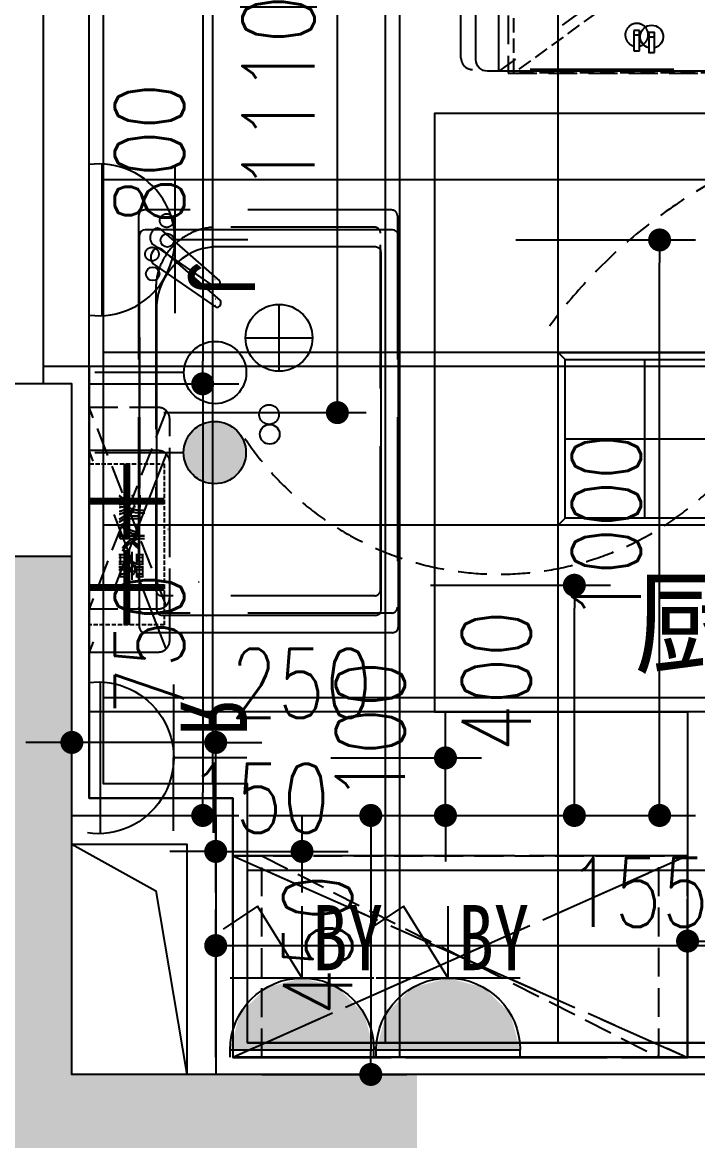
# Model space of a CAD drawing. Header units: inches. Extents: x -2597087 to 134135, y -662679 to 20000.
# Drawn here: x 13939 to 15113, y 13235 to 15178 of the extents above; entities that cross this region are included whole.
import ezdxf
from ezdxf.enums import TextEntityAlignment as Align

# ---------------------------------------------------------------- set-up
doc = ezdxf.new("R2010")
doc.units = ezdxf.units.IN
doc.header["$LTSCALE"] = 100
doc.header["$MEASUREMENT"] = 0
for name, pattern in [('__DASH', [0.35, 0.25, -0.1]), ('DASH', [0.35, 0.25, -0.1]), ('HIDDENX2', [0.75, 0.5, -0.25])]:
    doc.linetypes.add(name, pattern=pattern)
doc.layers.get('0').update_dxf_attribs({"linetype": 'CONTINUOUS'})
doc.layers.get('Defpoints').update_dxf_attribs({"linetype": 'CONTINUOUS'})
for name, color, linetype in [('8#标准层表面$0$A-WIND', 34, 'CONTINUOUS'), ('_ARWALL-1', 7, 'CONTINUOUS'), ('C天-CEILITE', 5, 'CONTINUOUS'), ('EBE-REFR', 3, 'CONTINUOUS'), ('EQUIP-动力', 3, 'CONTINUOUS'), ('fix', 8, 'CONTINUOUS'), ('floor', 8, 'CONTINUOUS'), ('IBS-Water pipe', 1, 'CONTINUOUS'), ('P-Furniture(活动家具)', 134, 'CONTINUOUS'), ('PUB_HATCH', 8, 'CONTINUOUS'), ('RC', 1, 'CONTINUOUS'), ('WALL', 7, 'CONTINUOUS'), ('wall-dim', 3, 'CONTINUOUS'), ('WC', 1, 'CONTINUOUS'), ('WINDOW', 4, 'CONTINUOUS'), ('家具', 1, 'DASH'), ('连线', 6, 'CONTINUOUS')]:
    doc.layers.add(name, color=color, linetype=linetype)
doc.styles.add('_HZTXT', font='', dxfattribs={"width": 0.8})
doc.styles.add('_TCH_LABEL', font='COMPLEX', dxfattribs={"bigfont": 'GBCBIG'})
doc.styles.get("Standard").update_dxf_attribs({"font": 'txt.shx', "width": 0.8, "bigfont": 'GBCBIG.shx'})
doc.styles.add('STYLE1', font='stylu.ttf')
doc.styles.add('宋体', font='', dxfattribs={"width": 0.8})
doc.styles.add('尺寸标注', font='romans.shx', dxfattribs={"width": 0.8, "bigfont": 'hztxt.shx'})
doc.styles.get('_HZTXT').set_extended_font_data('SimSun')
doc.styles.get('宋体').set_extended_font_data('SimSun')
doc.dimstyles.new('50', dxfattribs={"dimscale": 50, "dimtxt": 2.4, "dimasz": 0.8, "dimexe": 1.25, "dimexo": 0.6, "dimgap": 0.65, "dimtad": 1, "dimdec": 0, "dimdsep": 46, "dimtxsty": 'Standard', "dimblk1": 'DOT', "dimblk2": 'DOT', "dimsah": 1, "dimcen": 2.5, "dimclrd": 3, "dimclre": 3, "dimclrt": 3, "dimadec": 0, "dimazin": 0, "dimtfac": 1, "dimtdec": 0, "dimtix": 1, "dimtmove": 2, "dimatfit": 0, "dimldrblk": 'DOT', "dimfxl": 5, "dimfxlon": 1, "dimarcsym": 0})
doc.dimstyles.new('EHE1：50', dxfattribs={"dimscale": 50, "dimtxt": 2.5, "dimasz": 0.8, "dimexe": 1, "dimexo": 1, "dimgap": 0.8, "dimtad": 1, "dimdec": 0, "dimdsep": 46, "dimtxsty": '尺寸标注', "dimblk": 'DOT', "dimcen": 2.5, "dimclrd": 256, "dimclre": 256, "dimclrt": 256, "dimadec": 0, "dimazin": 0, "dimtfac": 1, "dimtdec": 0, "dimtix": 1, "dimtmove": 2, "dimatfit": 3, "dimldrblk": 'DOT', "dimfxl": 1, "dimtolj": 1, "dimtzin": 0, "dimarcsym": 0})

# ---------------------------------------------------------------- blocks, each defined once
blk = doc.blocks.new('A$C173370D7')
h = blk.add_hatch(color=256)
edge = h.paths.add_edge_path()
edge.add_ellipse((0.2, 208.4), major_axis=(38.3, 38.3), ratio=1, start_angle=0, end_angle=360)
for p, q in [((0, 154.8), (0, 0)), ((61.6, 77.4), (-61.6, 77.4))]:
    blk.add_line(p, q)
blk.add_ellipse((0.2, 208.4), major_axis=(38.3, 38.3), ratio=1, start_param=5.497787, end_param=11.780972)
blk = doc.blocks.new('A$C01FD4D6F')
at = {"color": 5}
for p, q in [((0, 154.8), (0, 0)), ((61.6, 77.4), (-61.6, 77.4))]:
    blk.add_line(p, q, dxfattribs=at)
blk.add_ellipse((0, 209), major_axis=(38.3, 38.3), ratio=1, start_param=5.497787, end_param=11.780972, dxfattribs=at)
blk = doc.blocks.new('A$C57EA61D2')
for p, q in [((0, -58.1), (0, 58.1)), ((-58.1, 0), (58.1, 0))]:
    blk.add_line(p, q)
blk.add_ellipse((0, 0), major_axis=(41.1, -41.1), ratio=1, start_param=5.497787, end_param=11.780972)
blk = doc.blocks.new('_Dot')
at = {"color": 0, "linetype": 'ByBlock', "lineweight": -2}
blk.add_line((-0.5, 0), (-1, 0), dxfattribs=at)
at = {"color": 0, "linetype": 'ByBlock', "const_width": 0.5}
blk.add_lwpolyline([(-0.25, 0, 1), (0.25, 0, 1)], format="xyb", close=True, dxfattribs=at)
blk = doc.blocks.new('*D75')
at = {"layer": 'Defpoints', "color": 0, "transparency": 16777216}
for p in [(14065, 15609.9), (14486.4, 15609.9), (14135, 14499.9)]:
    blk.add_point(p, dxfattribs=at)
at = {"layer": 'EBE-REFR', "lineweight": -2, "transparency": 16777216}
for p, q in [((14115, 15609.9), (14536.4, 15609.9)), ((14486.4, 14539.9), (14486.4, 15569.9)), ((14185, 14499.9), (14536.4, 14499.9))]:
    blk.add_line(p, q, dxfattribs=at)
at = {"layer": 'EBE-REFR', "lineweight": -2, "transparency": 16777216, "xscale": 40, "yscale": 40, "zscale": 40}
for p, rotation in [((14486.4, 15609.9), 90), ((14486.4, 14499.9), 270)]:
    blk.add_blockref('_Dot', p, dxfattribs=dict(at, rotation=rotation))
at = {"layer": 'EBE-REFR', "transparency": 16777216, "insert": (14383.9, 15054.9), "char_height": 125, "attachment_point": 5, "rotation": 90, "style": '尺寸标注'}
blk.add_mtext('\\A1;1110', dxfattribs=at)
blk = doc.blocks.new('*D116')
at = {"layer": 'Defpoints', "color": 0, "transparency": 16777216}
for p in [(14025, 15349.9), (14025, 14549.9), (14252.4, 14549.9)]:
    blk.add_point(p, dxfattribs=at)
at = {"layer": 'wall-dim', "color": 3, "lineweight": -2, "transparency": 16777216}
for p, q in [((14055, 15349.9), (14314.9, 15349.9)), ((14252.4, 15309.9), (14252.4, 14589.9)), ((14055, 14549.9), (14314.9, 14549.9))]:
    blk.add_line(p, q, dxfattribs=at)
at = {"layer": 'wall-dim', "color": 3, "lineweight": -2, "transparency": 16777216, "xscale": 40, "yscale": 40, "zscale": 40}
for p, rotation in [((14252.4, 15349.9), 90), ((14252.4, 14549.9), 270)]:
    blk.add_blockref('_Dot', p, dxfattribs=dict(at, rotation=rotation))
at = {"layer": 'wall-dim', "color": 3, "transparency": 16777216, "insert": (14159.9, 14949.9), "char_height": 120, "attachment_point": 5, "rotation": 90}
blk.add_mtext('800', dxfattribs=at)
blk = doc.blocks.new('*D117')
at = {"layer": 'Defpoints', "color": 0, "transparency": 16777216}
for p in [(14025, 14549.9), (14025, 13799.9), (14252.4, 13799.9)]:
    blk.add_point(p, dxfattribs=at)
at = {"layer": 'wall-dim', "color": 3, "lineweight": -2, "transparency": 16777216}
for p, q in [((14055, 14549.9), (14314.9, 14549.9)), ((14252.4, 14509.9), (14252.4, 13839.9)), ((14055, 13799.9), (14314.9, 13799.9))]:
    blk.add_line(p, q, dxfattribs=at)
at = {"layer": 'wall-dim', "color": 3, "lineweight": -2, "transparency": 16777216, "xscale": 40, "yscale": 40, "zscale": 40}
for p, rotation in [((14252.4, 14549.9), 90), ((14252.4, 13799.9), 270)]:
    blk.add_blockref('_Dot', p, dxfattribs=dict(at, rotation=rotation))
at = {"layer": 'wall-dim', "color": 3, "transparency": 16777216, "insert": (14159.9, 14097.6), "char_height": 120, "attachment_point": 5, "rotation": 90}
blk.add_mtext('750', dxfattribs=at)
blk = doc.blocks.new('*D118')
at = {"layer": 'Defpoints', "color": 0, "transparency": 16777216}
for p in [(14302.4, 13799.9), (14325, 13349.9), (14544.5, 13349.9)]:
    blk.add_point(p, dxfattribs=at)
at = {"layer": 'wall-dim', "color": 3, "lineweight": -2, "transparency": 16777216}
for p, q in [((14332.4, 13799.9), (14607, 13799.9)), ((14544.5, 13759.9), (14544.5, 13389.9)), ((14355, 13349.9), (14607, 13349.9))]:
    blk.add_line(p, q, dxfattribs=at)
at = {"layer": 'wall-dim', "color": 3, "lineweight": -2, "transparency": 16777216, "xscale": 40, "yscale": 40, "zscale": 40}
for p, rotation in [((14544.5, 13799.9), 90), ((14544.5, 13349.9), 270)]:
    blk.add_blockref('_Dot', p, dxfattribs=dict(at, rotation=rotation))
at = {"layer": 'wall-dim', "color": 3, "transparency": 16777216, "insert": (14452, 13574.9), "char_height": 120, "attachment_point": 5, "rotation": 90}
blk.add_mtext('450', dxfattribs=at)
blk = doc.blocks.new('*D119')
at = {"layer": 'Defpoints', "color": 0, "transparency": 16777216}
for p in [(14025, 13926.8), (14025, 13749.9), (14275, 13723.4)]:
    blk.add_point(p, dxfattribs=at)
at = {"layer": 'wall-dim', "color": 3, "lineweight": -2, "transparency": 16777216}
for p, q in [((14025, 13779.9), (14025, 13989.3)), ((14275, 13753.4), (14275, 13989.3)), ((13985, 13926.8), (13945, 13926.8)), ((14275, 13926.8), (14025, 13926.8)), ((14315, 13926.8), (14355, 13926.8))]:
    blk.add_line(p, q, dxfattribs=at)
at = {"layer": 'wall-dim', "color": 3, "lineweight": -2, "transparency": 16777216, "xscale": 40, "yscale": 40, "zscale": 40}
blk.add_blockref('_Dot', (14025, 13926.8), dxfattribs=at)
at = {"layer": 'wall-dim', "color": 3, "lineweight": -2, "transparency": 16777216, "xscale": 40, "yscale": 40, "zscale": 40, "rotation": 180}
blk.add_blockref('_Dot', (14275, 13926.8), dxfattribs=at)
at = {"layer": 'wall-dim', "color": 3, "transparency": 16777216, "insert": (14423.7, 14029.3), "char_height": 120, "attachment_point": 5}
blk.add_mtext('250', dxfattribs=at)
blk = doc.blocks.new('*D120')
at = {"layer": 'Defpoints', "color": 0, "transparency": 16777216}
for p in [(15825, 13573.8), (14275, 13349.9), (15825, 13349.9)]:
    blk.add_point(p, dxfattribs=at)
at = {"layer": 'wall-dim', "color": 3, "lineweight": -2, "transparency": 16777216}
for p, q in [((14275, 13379.9), (14275, 13636.3)), ((15825, 13379.9), (15825, 13636.3)), ((14315, 13573.8), (15785, 13573.8))]:
    blk.add_line(p, q, dxfattribs=at)
at = {"layer": 'wall-dim', "color": 3, "lineweight": -2, "transparency": 16777216, "xscale": 40, "yscale": 40, "zscale": 40, "rotation": 180}
blk.add_blockref('_Dot', (14275, 13573.8), dxfattribs=at)
at = {"layer": 'wall-dim', "color": 3, "lineweight": -2, "transparency": 16777216, "xscale": 40, "yscale": 40, "zscale": 40}
blk.add_blockref('_Dot', (15825, 13573.8), dxfattribs=at)
at = {"layer": 'wall-dim', "color": 3, "transparency": 16777216, "insert": (15050, 13666.3), "char_height": 120, "attachment_point": 5}
blk.add_mtext('1550', dxfattribs=at)
blk = doc.blocks.new('222')
at = {"layer": 'WC', "color": 8}
for p, q in [((569946.8, 28533.5), (569933.2, 28490.5)), ((569956.4, 28530.5), (569942.8, 28487.5)), ((569820.7, 28491.4), (569857.4, 28465.2)), ((569814.9, 28483.3), (569851.6, 28457)), ((569915.4, 28457.2), (569915.4, 28379.7)), ((569955, 28417.6), (569875.8, 28417.6)), ((569990.3, 28422.6), (570035.3, 28422.6)), ((569990.3, 28412.6), (570035.3, 28412.6)), ((569815.9, 28350.3), (569852.3, 28377.2)), ((569821.9, 28342.3), (569858.2, 28369.1)), ((569948.7, 28302.2), (569934.4, 28345)), ((569958.2, 28305.4), (569943.9, 28348.2)), ((569948.7, 28092.7), (569934.4, 28049.8)), ((569958.2, 28089.5), (569943.9, 28046.6)), ((569815.9, 28044.5), (569852.3, 28017.7)), ((569821.9, 28052.6), (569858.2, 28025.7)), ((569915.4, 27937.7), (569915.4, 28015.2)), ((569990.3, 27982.2), (570035.3, 27982.2)), ((569955, 27977.2), (569875.8, 27977.2)), ((569990.3, 27972.2), (570035.3, 27972.2)), ((569814.9, 27911.6), (569851.6, 27937.8)), ((569820.7, 27903.4), (569857.4, 27929.7)), ((569946.8, 27861.3), (569933.2, 27904.4)), ((569956.4, 27864.3), (569942.8, 27907.4))]:
    blk.add_line(p, q, dxfattribs=at)
at = {"layer": 'WC', "color": 8, "linetype": 'ByBlock'}
for p, q in [((569755, 28257.4), (569755, 28267.4)), ((569755, 28127.9), (569755, 28137.9))]:
    blk.add_line(p, q, dxfattribs=at)
at = {"layer": 'WC', "linetype": 'ByBlock'}
blk.add_lwpolyline([(569715, 27827.4), (570105, 27827.4, 0.414214), (570125, 27847.4), (570125, 28547.4, 0.414214), (570105, 28567.4), (569715, 28567.4, 0.414214), (569695, 28547.4), (569695, 27847.4, 0.414214)], format="xyb", close=True, dxfattribs=at)
at = {"layer": 'WC', "color": 8, "linetype": 'ByBlock'}
for points in [[(569727.5, 28267.4), (569762.5, 28267.4), (569762.5, 28257.4), (569727.5, 28257.4)], [(569727.5, 28137.9), (569762.5, 28137.9), (569762.5, 28127.9), (569727.5, 28127.9)]]:
    blk.add_lwpolyline(points, close=True, dxfattribs=at)
at = {"layer": 'WC', "color": 8}
for centre, radius in [((569915.4, 28417.6), 55), ((569915.4, 28417.6), 30), ((569915.4, 28417.6), 20), ((569915.4, 27977.2), 55), ((569915.4, 27977.2), 30), ((569915.4, 27977.2), 20)]:
    blk.add_circle(centre, radius, dxfattribs=at)
for centre, radius, start, end in [((569915.4, 28417.6), 110, 75.0625, 141.852), ((569915.4, 28417.6), 120, 70.0692, 74.8452), ((569915.4, 28417.6), 95, 75.4742, 141.4403), ((569915.4, 28417.6), 95, 3.017, 69.4403), ((569915.4, 28417.6), 110, 2.6053, 69.852), ((569915.4, 28417.6), 120, 142.0692, 146.8452), ((569915.4, 28417.6), 75, 68.6347, 76.2798), ((569915.4, 28417.6), 110, 147.0625, 213.852), ((569915.4, 28417.6), 95, 147.4742, 213.4403), ((569915.4, 28417.6), 75, 140.6347, 148.2798), ((569915.4, 28417.6), 95, 291.4742, 356.983), ((569915.4, 28417.6), 110, 291.0625, 357.3947), ((569915.4, 28417.6), 75, 356.1774, 3.8226), ((569915.4, 28417.6), 120, 357.612, 2.388), ((569915.4, 28417.6), 75, 212.6347, 220.2798), ((569915.4, 28417.6), 95, 219.4742, 285.4403), ((569915.4, 28417.6), 120, 214.0692, 218.8452), ((569915.4, 28417.6), 110, 219.0625, 285.852), ((569915.4, 28417.6), 75, 284.6347, 292.2798), ((569915.4, 28417.6), 120, 286.0692, 290.8452), ((569915.4, 27977.2), 110, 74.148, 140.9375), ((569915.4, 27977.2), 120, 69.1548, 73.9308), ((569915.4, 27977.2), 110, 2.6053, 68.9375), ((569915.4, 27977.2), 95, 74.5597, 140.5258), ((569915.4, 27977.2), 95, 3.017, 68.5258), ((569915.4, 27977.2), 120, 141.1548, 145.9308), ((569915.4, 27977.2), 75, 67.7202, 75.3653), ((569915.4, 27977.2), 110, 146.148, 212.9375), ((569915.4, 27977.2), 95, 146.5597, 212.5258), ((569915.4, 27977.2), 75, 139.7202, 147.3653), ((569915.4, 27977.2), 75, 356.1774, 3.8226), ((569915.4, 27977.2), 120, 357.612, 2.388), ((569915.4, 27977.2), 95, 290.5597, 356.983), ((569915.4, 27977.2), 110, 290.148, 357.3947), ((569915.4, 27977.2), 75, 211.7202, 219.3653), ((569915.4, 27977.2), 120, 213.1548, 217.9308), ((569915.4, 27977.2), 110, 218.148, 284.9375), ((569915.4, 27977.2), 95, 218.5597, 284.5258), ((569915.4, 27977.2), 75, 283.7202, 291.3653), ((569915.4, 27977.2), 120, 285.1548, 289.9308)]:
    blk.add_arc(centre, radius, start, end, dxfattribs=at)
at = {"layer": 'WC', "color": 8, "linetype": 'ByBlock'}
for centre in [(569755, 28262.4), (569755, 28132.9)]:
    blk.add_arc(centre, 20, 194.4775, 165.5225, dxfattribs=at)
blk = doc.blocks.new('消毒柜X')
at = {"layer": 'WC', "linetype": 'DASH'}
for p, q in [((-55, 540), (540, 107)), ((-55, 107), (540, 540))]:
    blk.add_line(p, q, dxfattribs=at)
blk.add_lwpolyline([(-55, 540), (540, 540), (540, 107), (-55, 107)], close=True, dxfattribs=at)
at = {"layer": 'WC', "linetype": 'DASH', "style": '_HZTXT'}
blk.add_text('X', height=120, dxfattribs=at).set_placement((-36.3, 280.5, 0))
blk = doc.blocks.new('*D182')
at = {"layer": 'Defpoints', "color": 0, "transparency": 16777216}
for p in [(15095, 13581.6), (15095, 13431.3), (15795, 13399.9)]:
    blk.add_point(p, dxfattribs=at)
at = {"layer": 'WC', "color": 3, "lineweight": -2, "transparency": 16777216}
for p, q in [((15095, 13461.3), (15095, 13644.1)), ((15795, 13429.9), (15795, 13644.1)), ((15755, 13581.6), (15135, 13581.6))]:
    blk.add_line(p, q, dxfattribs=at)
at = {"layer": 'WC', "color": 3, "lineweight": -2, "transparency": 16777216, "xscale": 40, "yscale": 40, "zscale": 40, "rotation": 180}
blk.add_blockref('_Dot', (15095, 13581.6), dxfattribs=at)
at = {"layer": 'WC', "color": 3, "lineweight": -2, "transparency": 16777216, "xscale": 40, "yscale": 40, "zscale": 40}
blk.add_blockref('_Dot', (15795, 13581.6), dxfattribs=at)
at = {"layer": 'WC', "color": 3, "transparency": 16777216, "insert": (15445, 13674.1), "char_height": 120, "attachment_point": 5}
blk.add_mtext('700', dxfattribs=at)
blk = doc.blocks.new('A$C38B7485E')
at = {"layer": 'PUB_HATCH'}
blk.add_hatch(color=6, dxfattribs=at).paths.add_polyline_path([(5800.1, 9600), (5100.1, 9600), (5100.1, 9400), (5600.1, 9400), (5600.1, 8500), (6200.1, 8500), (6200.1, 6700), (5500.1, 6700), (5500.1, 6500), (6400.1, 6500), (6400.1, 8700), (5800.1, 8700)])
blk.add_lwpolyline([(5800.1, 9600), (5800.1, 9900), (5600.1, 9900), (5600.1, 9600)])
at = {"layer": '8#标准层表面$0$A-WIND'}
blk.add_lwpolyline([(5800.1, 9100), (5946.1, 9019.3), (6000.1, 8700)], dxfattribs=at)
at = {"layer": '_ARWALL-1'}
for points in [[(7600.1, 8700), (5800.1, 8700), (5800.1, 9600), (5100.1, 9600), (5100.1, 9400), (5600.1, 9400), (5600.1, 8500), (6200.1, 8500), (6200.1, 6700), (5350.1, 6700), (5350.1, 6500), (6400.1, 6500), (6400.1, 8500), (7720.1, 8500), (7720.1, 8700)], [(5800.1, 9150), (6050.1, 9150), (6050.1, 8700)], [(5800.1, 9100), (6000.1, 9100), (6000.1, 8700)]]:
    blk.add_lwpolyline(points, dxfattribs=at)
at = {"layer": 'fix'}
blk.add_line((5830.1, 9930), (5750.1, 9930), dxfattribs=at)
blk.add_lwpolyline([(5830.1, 9930), (5830.1, 9180), (6080.1, 9180), (6080.1, 8730), (7570.1, 8730)], dxfattribs=at)
at = {"layer": 'WINDOW'}
blk.add_lwpolyline([(5750.1, 10700), (5750.1, 9900)], dxfattribs=at)
blk = doc.blocks.new('UUU')
at = {"layer": '家具', "color": 1, "linetype": '__DASH', "ltscale": 2}
for p, q in [((172280.4, 442.1), (171930.4, 442.1)), ((171930.4, 442.1), (171930.4, 322.1)), ((172274.5, 308), (171930.4, 442.1)), ((171936.2, 308), (172280.4, 442.1)), ((172280.4, 322.1), (172280.4, 442.1)), ((171950.4, 302.1), (172260.4, 302.1))]:
    blk.add_line(p, q, dxfattribs=at)
for centre, start, end in [((171950.4, 322.1), 180, 270), ((172260.4, 322.1), 270, 0)]:
    blk.add_arc(centre, 20, start, end, dxfattribs=at)
blk = doc.blocks.new('A$C7E671F70')
at = {"layer": 'C天-CEILITE', "color": 8}
for p, q in [((12.2, 287.8), (0, 300)), ((287.8, 287.8), (300, 300)), ((12.2, 12.2), (0, 0)), ((287.8, 12.2), (300, 0))]:
    blk.add_line(p, q, dxfattribs=at)
at = {"layer": 'C天-CEILITE', "color": 1}
blk.add_lwpolyline([(0, 300), (300, 300), (300, 0), (0, 0)], close=True, dxfattribs=at)
at = {"layer": 'C天-CEILITE', "color": 8}
blk.add_lwpolyline([(12.2, 287.8), (287.8, 287.8), (287.8, 12.2), (12.2, 12.2)], close=True, dxfattribs=at)
at = {"layer": 'RC', "color": 8}
for p, q in [((150, 287.8), (150, 12.2)), ((12.2, 150), (287.8, 150))]:
    blk.add_line(p, q, dxfattribs=at)
blk = doc.blocks.new('A$C305E440D')
at = {"layer": 'RC'}
blk.add_blockref('A$C7E671F70', (0, -300), dxfattribs=at)
blk = doc.blocks.new('A$C6FBA4D16')
at = {"layer": 'WC'}
for p, q in [((439.8, 700.4), (10, 700.4)), ((0, 690.4), (0, 10)), ((449.8, 690.4), (449.8, 10)), ((38.5, 666.4), (140.7, 577.5)), ((410.3, 670.4), (128.3, 670.4)), ((134.9, 565.3), (22.9, 642.4)), ((420.3, 40.1), (420.3, 660.4)), ((30, 569.3), (30, 40.1)), ((410.3, 30.1), (40, 30.1)), ((439.8, 0), (10, 0))]:
    blk.add_line(p, q, dxfattribs=at)
for centre, radius in [((48.7, 682), 11.8), ((23.2, 623.7), 11.8), ((226.7, 344.9), 17.1)]:
    blk.add_circle(centre, radius, dxfattribs=at)
for centre, radius, start, end in [((10, 690.4), 10, 90, 180), ((439.8, 690.4), 10, 0, 90), ((37.9, 652.3), 18, 125.5917, 213.5211), ((32.6, 659.7), 8.91, 48.709, 125.5917), ((137.4, 563.2), 107.6, 94.886, 176.7194), ((133.2, 619), 50, 270, 270), ((410.3, 660.4), 10, 0, 90), ((133.2, 529.3), 50, 90, 90), ((133.2, 525.9), 53.5, 90, 90.5321), ((133.2, 622.4), 53.5, 269.4679, 270), ((133.8, 573.3), 8.06, 277.9163, 31.1046), ((40, 40.1), 10, 180, 270), ((410.3, 40.1), 10, 270, 0), ((117.3, 39), 8.91, 265.1857, 270), ((10, 10), 10, 180, 270), ((439.8, 10), 10, 270, 0)]:
    blk.add_arc(centre, radius, start, end, dxfattribs=at)
blk = doc.blocks.new('*D470')
at = {"layer": 'Defpoints', "color": 0, "transparency": 16777216}
for p in [(14397.2, 14799.9), (15046.4, 14799.9), (14751.6, 13799.9)]:
    blk.add_point(p, dxfattribs=at)
at = {"layer": 'EQUIP-动力', "color": 3, "lineweight": -2, "transparency": 16777216}
for p, q in [((14796.4, 14799.9), (15108.9, 14799.9)), ((15046.4, 13839.9), (15046.4, 14759.9)), ((14796.4, 13799.9), (15108.9, 13799.9))]:
    blk.add_line(p, q, dxfattribs=at)
at = {"layer": 'EQUIP-动力', "color": 3, "lineweight": -2, "transparency": 16777216, "xscale": 40, "yscale": 40, "zscale": 40}
for p, rotation in [((15046.4, 14799.9), 90), ((15046.4, 13799.9), 270)]:
    blk.add_blockref('_Dot', p, dxfattribs=dict(at, rotation=rotation))
at = {"layer": 'EQUIP-动力', "color": 3, "transparency": 16777216, "insert": (14953.9, 14299.9), "char_height": 120, "attachment_point": 5, "rotation": 90}
blk.add_mtext('1000', dxfattribs=at)
blk = doc.blocks.new('*D475')
at = {"layer": 'Defpoints', "color": 0, "transparency": 16777216}
for p in [(14444.9, 13899.9), (14674.3, 13899.9), (14444.9, 13799.9)]:
    blk.add_point(p, dxfattribs=at)
at = {"layer": 'EQUIP-动力', "color": 3, "lineweight": -2, "transparency": 16777216}
for p, q in [((14674.3, 13939.9), (14674.3, 13979.9)), ((14474.9, 13899.9), (14736.8, 13899.9)), ((14674.3, 13799.9), (14674.3, 13899.9)), ((14474.9, 13799.9), (14736.8, 13799.9)), ((14674.3, 13759.9), (14674.3, 13719.9))]:
    blk.add_line(p, q, dxfattribs=at)
at = {"layer": 'EQUIP-动力', "color": 3, "lineweight": -2, "transparency": 16777216, "xscale": 40, "yscale": 40, "zscale": 40}
for p, rotation in [((14674.3, 13899.9), 270), ((14674.3, 13799.9), 90)]:
    blk.add_blockref('_Dot', p, dxfattribs=dict(at, rotation=rotation))
at = {"layer": 'EQUIP-动力', "color": 3, "transparency": 16777216, "insert": (14543.5, 13945.9), "char_height": 120, "attachment_point": 5, "rotation": 90}
blk.add_mtext('100', dxfattribs=at)
blk = doc.blocks.new('erwewe')
at = {"layer": 'EQUIP-动力', "color": 4, "linetype": 'ByBlock', "const_width": 12}
for points in [[(8163.4, 23487.1), (8163.4, 23479.9), (8163.4, 23357.1)], [(8098.4, 23422.1), (8105.3, 23422.1), (8228.4, 23422.1)]]:
    blk.add_lwpolyline(points, dxfattribs=at)
blk = doc.blocks.new('rdukk')
at = {"layer": 'EQUIP-动力', "color": 8, "linetype": 'DASH', "ltscale": 0.3}
blk.add_lwpolyline([(1730351.2, -161443.7), (1730481.2, -161443.7), (1730481.2, -161723.7), (1730351.2, -161723.7)], close=True, dxfattribs=at)
at = {"layer": 'EQUIP-动力', "color": 4, "linetype": 'ByBlock', "rotation": 270}
for p in [(1706994.1, -153345.3), (1706994.1, -153495.3)]:
    blk.add_blockref('erwewe', p, dxfattribs=at)
blk = doc.blocks.new('*D476')
at = {"layer": 'Defpoints', "color": 0, "transparency": 16777216}
for p in [(14422.8, 14199.9), (14898.3, 14199.9), (14431.5, 13799.9)]:
    blk.add_point(p, dxfattribs=at)
at = {"layer": 'EQUIP-动力', "color": 3, "lineweight": -2, "transparency": 16777216}
for p, q in [((14648.3, 14199.9), (14960.8, 14199.9)), ((14898.3, 13839.9), (14898.3, 14159.9)), ((14648.3, 13799.9), (14960.8, 13799.9))]:
    blk.add_line(p, q, dxfattribs=at)
at = {"layer": 'EQUIP-动力', "color": 3, "lineweight": -2, "transparency": 16777216, "xscale": 40, "yscale": 40, "zscale": 40}
for p, rotation in [((14898.3, 14199.9), 90), ((14898.3, 13799.9), 270)]:
    blk.add_blockref('_Dot', p, dxfattribs=dict(at, rotation=rotation))
at = {"layer": 'EQUIP-动力', "color": 3, "transparency": 16777216, "insert": (14762.9, 14033.5), "char_height": 120, "attachment_point": 5, "rotation": 90}
blk.add_mtext('400', dxfattribs=at)
blk = doc.blocks.new('*D477')
at = {"layer": 'Defpoints', "color": 0, "transparency": 16777216}
for p in [(14425, 13737.4), (14275, 13636.2), (14425, 13636.2)]:
    blk.add_point(p, dxfattribs=at)
at = {"layer": 'EQUIP-动力', "color": 3, "lineweight": -2, "transparency": 16777216}
for p, q in [((14275, 13666.2), (14275, 13799.9)), ((14425, 13666.2), (14425, 13799.9)), ((14235, 13737.4), (14195, 13737.4)), ((14275, 13737.4), (14425, 13737.4)), ((14465, 13737.4), (14505, 13737.4))]:
    blk.add_line(p, q, dxfattribs=at)
at = {"layer": 'EQUIP-动力', "color": 3, "lineweight": -2, "transparency": 16777216, "xscale": 40, "yscale": 40, "zscale": 40}
blk.add_blockref('_Dot', (14275, 13737.4), dxfattribs=at)
at = {"layer": 'EQUIP-动力', "color": 3, "lineweight": -2, "transparency": 16777216, "xscale": 40, "yscale": 40, "zscale": 40, "rotation": 180}
blk.add_blockref('_Dot', (14425, 13737.4), dxfattribs=at)
at = {"layer": 'EQUIP-动力', "color": 3, "transparency": 16777216, "insert": (14350, 13829.9), "char_height": 120, "attachment_point": 5}
blk.add_mtext('150', dxfattribs=at)
blk = doc.blocks.new('A$C13D5077C')
at = {"layer": 'EQUIP-动力', "color": 7}
for points in [[(0, 262.5), (0, 135.5)], [(-127, 135.5), (127, 135.5)], [(-132.1, 8.5), (131.5, 8.5)]]:
    blk.add_lwpolyline(points, dxfattribs=at)
blk.add_lwpolyline([(130.5, -13.1, 1.142122), (-130.9, -14.4)], format="xyb", dxfattribs=at)
blk = doc.blocks.new('A$C7BBD3C68')
at = {"layer": 'EQUIP-动力', "color": 2, "rotation": 270}
blk.add_blockref('A$C13D5077C', (0, 0), dxfattribs=at)
at = {"layer": 'EQUIP-动力', "style": '宋体', "width": 0.8}
blk.add_text('J', height=115.1, rotation=270.0003, dxfattribs=at).set_placement((217.1, -65.8), align=Align.MIDDLE_CENTER)
blk = doc.blocks.new('A$C48230E27')
at = {"layer": 'EQUIP-动力', "color": 2, "rotation": 270}
blk.add_blockref('A$C13D5077C', (2.9, -0.2), dxfattribs=at)
at = {"layer": 'EQUIP-动力', "style": '宋体', "width": 0.8}
blk.add_text('R', height=115.1, rotation=270.0003, dxfattribs=at).set_placement((208.1, -69.6), align=Align.MIDDLE_CENTER)
blk = doc.blocks.new('A$C1AF7744E')
at = {"layer": 'EQUIP-动力'}
for p, q in [((0, 127), (78.7, 254.2)), ((0, 127), (0, 254)), ((78.7, 254.2), (139.4, 213.1)), ((-127, 127), (127, 127)), ((127, 0), (-127, 0)), ((-127, -12.7), (-127, 0)), ((127, -12.7), (127, 0))]:
    blk.add_line(p, q, dxfattribs=at)
blk.add_arc((0, 0), 127, 360, 180, dxfattribs=at)
for points in [[(0, 127), (0, 127), (-63.5, 110), (63.5, 110)], [(-63.5, 110), (63.5, 110), (-110, 63.5), (110, 63.5)], [(-110, 63.5), (110, 63.5), (-127, 0), (127, 0)]]:
    blk.add_solid(points, dxfattribs=at)
at = {"layer": 'EQUIP-动力', "style": '_TCH_LABEL', "flags": 9}
blk.add_attdef('A', (0, 254), '', height=0.00508, rotation=180, dxfattribs=at)
blk = doc.blocks.new('A$C1D2B7A69')
at = {"layer": 'EQUIP-动力', "color": 2, "extrusion": (0, 0, -1), "xscale": 0.9842519685039371, "yscale": 0.9842519685039371, "zscale": -0.984251968503937, "rotation": 90}
blk.add_blockref('A$C1AF7744E', (0, 0), dxfattribs=at)
at = {"layer": 'EQUIP-动力', "style": '宋体', "width": 0.8}
blk.add_text('BY', height=113.26, rotation=269.9997, dxfattribs=at).set_placement((195.3, -79.3), align=Align.MIDDLE_CENTER)
blk = doc.blocks.new('*D747')
at = {"layer": 'Defpoints', "color": 0, "transparency": 16777216}
for p in [(14025, 15349.9), (14025, 14549.9), (14252.4, 14549.9)]:
    blk.add_point(p, dxfattribs=at)
at = {"layer": 'wall-dim', "color": 3, "lineweight": -2, "transparency": 16777216}
for p, q in [((14055, 15349.9), (14314.9, 15349.9)), ((14252.4, 15309.9), (14252.4, 14589.9)), ((14055, 14549.9), (14314.9, 14549.9))]:
    blk.add_line(p, q, dxfattribs=at)
at = {"layer": 'wall-dim', "color": 3, "lineweight": -2, "transparency": 16777216, "xscale": 40, "yscale": 40, "zscale": 40}
for p, rotation in [((14252.4, 15349.9), 90), ((14252.4, 14549.9), 270)]:
    blk.add_blockref('_Dot', p, dxfattribs=dict(at, rotation=rotation))
at = {"layer": 'wall-dim', "color": 3, "transparency": 16777216, "insert": (14159.9, 14949.9), "char_height": 120, "attachment_point": 5, "rotation": 90}
blk.add_mtext('800', dxfattribs=at)
blk = doc.blocks.new('*D748')
at = {"layer": 'Defpoints', "color": 0, "transparency": 16777216}
for p in [(14025, 14549.9), (14025, 13799.9), (14252.4, 13799.9)]:
    blk.add_point(p, dxfattribs=at)
at = {"layer": 'wall-dim', "color": 3, "lineweight": -2, "transparency": 16777216}
for p, q in [((14055, 14549.9), (14314.9, 14549.9)), ((14252.4, 14509.9), (14252.4, 13839.9)), ((14055, 13799.9), (14314.9, 13799.9))]:
    blk.add_line(p, q, dxfattribs=at)
at = {"layer": 'wall-dim', "color": 3, "lineweight": -2, "transparency": 16777216, "xscale": 40, "yscale": 40, "zscale": 40}
for p, rotation in [((14252.4, 14549.9), 90), ((14252.4, 13799.9), 270)]:
    blk.add_blockref('_Dot', p, dxfattribs=dict(at, rotation=rotation))
at = {"layer": 'wall-dim', "color": 3, "transparency": 16777216, "insert": (14159.9, 14097.6), "char_height": 120, "attachment_point": 5, "rotation": 90}
blk.add_mtext('750', dxfattribs=at)
blk = doc.blocks.new('*D749')
at = {"layer": 'Defpoints', "color": 0, "transparency": 16777216}
for p in [(14302.4, 13799.9), (14325, 13349.9), (14544.5, 13349.9)]:
    blk.add_point(p, dxfattribs=at)
at = {"layer": 'wall-dim', "color": 3, "lineweight": -2, "transparency": 16777216}
for p, q in [((14332.4, 13799.9), (14607, 13799.9)), ((14544.5, 13759.9), (14544.5, 13389.9)), ((14355, 13349.9), (14607, 13349.9))]:
    blk.add_line(p, q, dxfattribs=at)
at = {"layer": 'wall-dim', "color": 3, "lineweight": -2, "transparency": 16777216, "xscale": 40, "yscale": 40, "zscale": 40}
for p, rotation in [((14544.5, 13799.9), 90), ((14544.5, 13349.9), 270)]:
    blk.add_blockref('_Dot', p, dxfattribs=dict(at, rotation=rotation))
at = {"layer": 'wall-dim', "color": 3, "transparency": 16777216, "insert": (14452, 13574.9), "char_height": 120, "attachment_point": 5, "rotation": 90}
blk.add_mtext('450', dxfattribs=at)
blk = doc.blocks.new('*D750')
at = {"layer": 'Defpoints', "color": 0, "transparency": 16777216}
for p in [(14025, 13926.8), (14025, 13749.9), (14275, 13723.4)]:
    blk.add_point(p, dxfattribs=at)
at = {"layer": 'wall-dim', "color": 3, "lineweight": -2, "transparency": 16777216}
for p, q in [((14025, 13779.9), (14025, 13989.3)), ((14275, 13753.4), (14275, 13989.3)), ((13985, 13926.8), (13945, 13926.8)), ((14275, 13926.8), (14025, 13926.8)), ((14315, 13926.8), (14355, 13926.8))]:
    blk.add_line(p, q, dxfattribs=at)
at = {"layer": 'wall-dim', "color": 3, "lineweight": -2, "transparency": 16777216, "xscale": 40, "yscale": 40, "zscale": 40}
blk.add_blockref('_Dot', (14025, 13926.8), dxfattribs=at)
at = {"layer": 'wall-dim', "color": 3, "lineweight": -2, "transparency": 16777216, "xscale": 40, "yscale": 40, "zscale": 40, "rotation": 180}
blk.add_blockref('_Dot', (14275, 13926.8), dxfattribs=at)
at = {"layer": 'wall-dim', "color": 3, "transparency": 16777216, "insert": (14423.7, 14029.3), "char_height": 120, "attachment_point": 5}
blk.add_mtext('250', dxfattribs=at)
blk = doc.blocks.new('*D751')
at = {"layer": 'Defpoints', "color": 0, "transparency": 16777216}
for p in [(15825, 13573.8), (14275, 13349.9), (15825, 13349.9)]:
    blk.add_point(p, dxfattribs=at)
at = {"layer": 'wall-dim', "color": 3, "lineweight": -2, "transparency": 16777216}
for p, q in [((14275, 13379.9), (14275, 13636.3)), ((15825, 13379.9), (15825, 13636.3)), ((14315, 13573.8), (15785, 13573.8))]:
    blk.add_line(p, q, dxfattribs=at)
at = {"layer": 'wall-dim', "color": 3, "lineweight": -2, "transparency": 16777216, "xscale": 40, "yscale": 40, "zscale": 40, "rotation": 180}
blk.add_blockref('_Dot', (14275, 13573.8), dxfattribs=at)
at = {"layer": 'wall-dim', "color": 3, "lineweight": -2, "transparency": 16777216, "xscale": 40, "yscale": 40, "zscale": 40}
blk.add_blockref('_Dot', (15825, 13573.8), dxfattribs=at)
at = {"layer": 'wall-dim', "color": 3, "transparency": 16777216, "insert": (15050, 13666.3), "char_height": 120, "attachment_point": 5}
blk.add_mtext('1550', dxfattribs=at)

msp = doc.modelspace()

# ---------------------------------------------------------------- hatches: boundary and pattern name
at = {"layer": 'RC'}
h = msp.add_hatch(dxfattribs=at)
h.set_pattern_fill('_USER', color=8, scale=300, angle=90, style=0, double=1, pattern_type=0)
h.set_pattern_definition([(90, (15770, 13404.87), (-300, 2e-14), []), (180, (15770, 13404.87), (-4e-14, -300), [])])
h.paths.add_polyline_path([(15170, 13404.868), (15170, 13404.867), (15770, 13404.867), (15770, 15594.868), (14080, 15594.868), (14080, 13854.868), (14330, 13854.868), (14330, 13404.868)])

# ---------------------------------------------------------------- linework, layer by layer
at = {"layer": 'EQUIP-动力', "color": 8, "linetype": '__DASH', "ltscale": 10}
for p, q in [((14766.969, 15093.158), (14766.969, 15526.158)), ((15361.969, 15526.158), (14766.969, 15093.158)), ((14701.226, 15116.158), (14701.226, 15506.158)), ((15011.679, 15163.658), (15001.679, 15163.658)), ((15001.679, 15163.658), (15001.679, 15128.658)), ((15011.679, 15128.658), (15011.679, 15163.658)), ((15001.679, 15156.158), (15011.679, 15156.158)), ((15001.679, 15128.658), (15011.679, 15128.658)), ((15421.226, 15096.158), (14721.226, 15096.158)), ((15361.969, 15093.158), (14766.969, 15093.158)), ((15795, 15019.868), (14655, 15019.868)), ((14655, 15019.868), (14655, 13979.868)), ((14580.791, 14851.991), (14151.031, 14851.991)), ((14141.031, 14841.991), (14141.031, 14161.599)), ((14590.791, 14841.991), (14590.791, 14161.599)), ((14179.535, 14817.952), (14281.746, 14729.091)), ((14551.296, 14821.991), (14269.294, 14821.991)), ((14561.296, 14191.697), (14561.296, 14811.991)), ((14275.956, 14716.948), (14163.946, 14793.957)), ((14171.031, 14720.936), (14171.031, 14191.697)), ((14055, 14433.843), (14055, 14083.843)), ((14189.143, 14089.701), (14055, 14433.843)), ((14189.143, 14427.985), (14055, 14083.843)), ((14551.296, 14181.697), (14181.031, 14181.697)), ((14580.791, 14151.599), (14151.031, 14151.599)), ((14055, 14083.843), (14175, 14083.843)), ((14655, 13979.868), (15095, 13979.868)), ((15095, 13979.868), (15095, 13379.868)), ((14304.997, 13729.591), (14304.997, 13379.591)), ((15095, 13729.591), (14304.997, 13729.591)), ((14304.997, 13729.591), (15095, 13379.591)), ((15095, 13729.591), (14304.997, 13379.591)), ((15095, 13379.591), (15095, 13729.591)), ((14304.997, 13379.591), (15095, 13379.591)), ((15095, 13379.868), (15095, 13379.868))]:
    msp.add_line(p, q, dxfattribs=at)
at = {"layer": 'EQUIP-动力', "color": 8, "linetype": '__DASH', "ltscale": 5}
for p, q in [((14175, 14433.843), (14055, 14433.843)), ((14195, 14103.843), (14195, 14413.843))]:
    msp.add_line(p, q, dxfattribs=at)
at = {"layer": 'EQUIP-动力', "color": 8, "linetype": '__DASH', "ltscale": 10}
for centre, radius in [((14189.715, 14833.566), 11.837), ((14164.218, 14775.323), 11.837), ((14367.716, 14496.544), 17.112)]:
    msp.add_circle(centre, radius, dxfattribs=at)
for centre, radius, start, end in [((15006.679, 15156.158), 20, 284.477512, 255.522488), ((14721.226, 15116.158), 20, 180, 270), ((14151.031, 14841.991), 10, 90, 180), ((14580.791, 14841.991), 10, 0, 90), ((14178.933, 14803.884), 17.977, 125.591748, 213.521132), ((14173.656, 14811.257), 8.91, 48.708987, 125.591748), ((14278.459, 14714.778), 107.604, 94.886013, 176.71943), ((14274.193, 14770.56), 50, 270, 270), ((14551.296, 14811.991), 10, 0, 90), ((14274.193, 14680.936), 50, 90, 90), ((14274.193, 14677.476), 53.46, 90, 90.532069), ((14274.847, 14724.928), 8.058, 277.91626, 31.104551), ((14274.193, 14774.02), 53.46, 269.467931, 270), ((14175, 14413.843), 20, 0, 90), ((14192.619, 14306.105), 8.91, 265.185737, 270), ((14245.959, 14214.555), 8.91, 265.185737, 270), ((14181.031, 14191.697), 10, 180, 270), ((14551.296, 14191.697), 10, 270, 0), ((14151.031, 14161.599), 10, 180, 270), ((14580.791, 14161.599), 10, 270, 0), ((14175, 14103.843), 20, 270, 0)]:
    msp.add_arc(centre, radius, start, end, dxfattribs=at)
at = {"layer": 'floor'}
for p, q in [((14595, 13379.867), (14595.001, 15619.868)), ((15795, 14579.868), (14055, 14579.868)), ((15795, 13979.868), (14055, 13979.868))]:
    msp.add_line(p, q, dxfattribs=at)
at = {"layer": 'RC', "color": 1, "linetype": '__DASH', "ltscale": 2}
for p in [(14304.997, 13729.591), (15095, 13379.868)]:
    msp.add_line(p, (15095, 13729.591), dxfattribs=at)
at = {"layer": 'RC', "color": 8}
msp.add_lwpolyline([(15795, 13379.867), (15095, 13379.867), (15095.116, 13379.868), (14305.116, 13379.868), (14305, 13829.868), (14055, 13829.868), (14055, 15619.868), (15795, 15619.868), (15795, 13379.867)], dxfattribs=at)
at = {"layer": 'RC', "color": 1, "linetype": '__DASH', "ltscale": 2}
msp.add_lwpolyline([(14783.089, 15089.868), (15683.089, 15089.868), (15683.089, 15609.868), (14783.089, 15609.868)], close=True, dxfattribs=at)
at = {"layer": 'RC', "color": 8}
msp.add_lwpolyline([(15770, 13404.867), (15170, 13404.867), (15170.116, 13404.868), (14330.116, 13404.868), (14330, 13854.868), (14080, 13854.868), (14080, 15594.868), (15770, 15594.868)], close=True, dxfattribs=at)
at = {"layer": 'RC', "color": 1, "linetype": '__DASH', "ltscale": 2}
for points in [[(14354.997, 13729.591), (15045, 13379.868)], [(14354.997, 13379.591), (14354.997, 13729.591)], [(15045, 13379.868), (15045, 13729.868)], [(14304.997, 13379.591), (15095, 13379.868)]]:
    msp.add_lwpolyline(points, dxfattribs=at)
at = {"layer": 'WALL', "color": 8}
msp.add_lwpolyline([(14055, 14379.868), (14055, 15309.868)], dxfattribs=at)
at = {"layer": 'WC', "color": 2}
msp.add_lwpolyline([(15795, 15619.868), (15795, 15019.868), (14655, 15019.868), (14655, 13979.868), (15095, 13979.868), (15095, 13379.868), (15095, 13379.868)], dxfattribs=at)
at = {"layer": '家具', "color": 8, "linetype": 'HIDDENX2'}
for p, q in [((14304.997, 13729.591), (15095, 13379.591)), ((15095, 13729.591), (14304.997, 13379.591))]:
    msp.add_line(p, q, dxfattribs=at)
at = {"layer": '家具', "linetype": 'HIDDENX2'}
msp.add_lwpolyline([(14304.997, 13729.591), (14304.997, 13379.591), (15095, 13379.591), (15095, 13729.591), (14304.997, 13729.591)], dxfattribs=at)
at = {"layer": '连线', "color": 2, "linetype": 'HIDDENX2'}
for centre, radius, start, end in [((15572.946, 14123.854), 889.987, 89.138543, 143.769505), ((14767.274, 14750.253), 531.182, 213.785856, 329.539154)]:
    msp.add_arc(centre, radius, start, end, dxfattribs=at)

# ---------------------------------------------------------------- block references
at = {"layer": 'EQUIP-动力', "color": 2}
msp.add_blockref('A$C7BBD3C68', (14068.409, 14799.868), dxfattribs=at)
at = {"layer": 'EQUIP-动力', "color": 6}
msp.add_blockref('rdukk', (-1716295.556, 175854.813), dxfattribs=at)
at = {"layer": 'EQUIP-动力', "color": 2, "xscale": -1, "rotation": 179.9787226024999}
msp.add_blockref('A$C48230E27', (14063.536, 13900.151), dxfattribs=at)
at = {"layer": 'EQUIP-动力', "color": 2, "rotation": 90}
for p in [(14425, 13392.368), (14679.013, 13392.368)]:
    msp.add_blockref('A$C1D2B7A69', p, dxfattribs=at)
at = {"layer": 'IBS-Water pipe', "xscale": -1, "rotation": 270}
msp.add_blockref('A$C57EA61D2', (14385, 14629.868), dxfattribs=at)
at = {"layer": 'IBS-Water pipe', "color": 5, "extrusion": (0, 0, -1), "zscale": -1, "rotation": 90}
msp.add_blockref('A$C01FD4D6F', (-14065, 14569.555), dxfattribs=at)
at = {"layer": 'IBS-Water pipe', "color": 1, "extrusion": (0, 0, -1), "zscale": -1, "rotation": 90}
msp.add_blockref('A$C173370D7', (-14065, 14430.181), dxfattribs=at)
at = {"layer": 'RC', "color": 8}
msp.add_blockref('A$C305E440D', (14870.001, 14604.573), dxfattribs=at)
at = {"layer": 'WALL'}
msp.add_blockref('A$C38B7485E', (8224.867, 4649.868), dxfattribs=at)
at = {"layer": 'WC', "color": 1, "xscale": -1, "rotation": 270}
msp.add_blockref('222', (-13100.236, -554601.876), dxfattribs=at)
at = {"layer": 'WC', "color": 8, "linetype": 'DASH', "rotation": 180}
msp.add_blockref('消毒柜X', (15332.936, 15630.158), dxfattribs=at)
at = {"layer": 'WC'}
msp.add_blockref('A$C6FBA4D16', (14142.183, 14117.374), dxfattribs=at)
at = {"layer": '家具', "color": 8, "linetype": 'DASH', "rotation": 89.99999999999999}
msp.add_blockref('UUU', (14497.112, -157771.533), dxfattribs=at)

# ---------------------------------------------------------------- texts
at = {"layer": 'EQUIP-动力', "color": 8, "linetype": '__DASH', "ltscale": 10, "style": 'STYLE1'}
msp.add_text('热水器', height=36.2921, rotation=270, dxfattribs=at).set_placement((14110.196, 14359.965))
at = {"layer": 'P-Furniture(活动家具)', "color": 2, "style": 'STYLE1'}
msp.add_text('厨房', height=145.1684, dxfattribs=at).set_placement((15001.752, 14061.327))
at = {"layer": '家具', "color": 8, "style": 'STYLE1'}
msp.add_text('热水器', height=36.2921, rotation=270, dxfattribs=at).set_placement((14110.196, 14355.222))

# ---------------------------------------------------------------- dimensions: what is measured, and where the dimension line sits
at = {"layer": 'EBE-REFR'}
dim = msp.add_linear_dim(base=(14486.391, 15609.868), p1=(14135, 14499.868), p2=(14065, 15609.868), angle=90, dimstyle='EHE1：50', dxfattribs=at)
dim.commit()
dim.dimension.update_dxf_attribs({"geometry": '*D75', "text_midpoint": (14383.891, 15054.868)})
at = {"layer": 'EQUIP-动力'}
dim = msp.add_linear_dim(base=(15046.361, 14799.868), p1=(14751.563, 13799.868), p2=(14397.247, 14799.868), angle=90, dimstyle='50', dxfattribs=at)
dim.commit()
dim.dimension.update_dxf_attribs({"geometry": '*D470', "text_midpoint": (14953.861, 14299.868)})
for base, p1, p2, picture, middle in [((14898.307, 14199.868), (14431.47, 13799.868), (14422.802, 14199.868), '*D476', (14762.873, 14033.534)), ((14674.291, 13899.868), (14444.931, 13799.868), (14444.931, 13899.868), '*D475', (14543.467, 13945.907))]:
    dim = msp.add_linear_dim(base=base, p1=p1, p2=p2, angle=90, dimstyle='50', dxfattribs=at)
    dim.commit()
    dim.dimension.update_dxf_attribs({"geometry": picture, "text_midpoint": middle, "dimtype": 160})
at = {"layer": 'EQUIP-动力', "color": 2}
dim = msp.add_linear_dim(base=(14425, 13737.392), p1=(14275, 13636.202), p2=(14425, 13636.202), dimstyle='50', dxfattribs=at)
dim.commit()
dim.dimension.update_dxf_attribs({"geometry": '*D477', "text_midpoint": (14350, 13829.892)})
at = {"layer": 'wall-dim'}
for base, p1, p2, picture, middle in [((14252.394, 14549.868), (14025, 15349.868), (14025, 14549.868), '*D116', (14159.894, 14949.868)), ((14252.394, 14549.868), (14025, 15349.868), (14025, 14549.868), '*D747', (14159.894, 14949.868)), ((14544.472, 13349.868), (14302.394, 13799.868), (14325, 13349.868), '*D118', (14451.972, 13574.868)), ((14544.472, 13349.868), (14302.394, 13799.868), (14325, 13349.868), '*D749', (14451.972, 13574.868))]:
    dim = msp.add_linear_dim(base=base, p1=p1, p2=p2, angle=90, dimstyle='50', dxfattribs=at)
    dim.commit()
    dim.dimension.update_dxf_attribs({"geometry": picture, "text_midpoint": middle})
for picture in ['*D117', '*D748']:
    dim = msp.add_linear_dim(base=(14252.394, 13799.868), p1=(14025, 14549.868), p2=(14025, 13799.868), angle=90, dimstyle='50', dxfattribs=at)
    dim.commit()
    dim.dimension.update_dxf_attribs({"geometry": picture, "text_midpoint": (14159.894, 14097.588), "dimtype": 160})
for picture in ['*D119', '*D750']:
    dim = msp.add_linear_dim(base=(14025, 13926.813), p1=(14275, 13723.412), p2=(14025, 13749.868), dimstyle='50', dxfattribs=at)
    dim.commit()
    dim.dimension.update_dxf_attribs({"geometry": picture, "text_midpoint": (14423.673, 14029.313), "dimtype": 160})
for picture in ['*D120', '*D751']:
    dim = msp.add_linear_dim(base=(15825, 13573.823), p1=(14275, 13349.868), p2=(15825, 13349.868), dimstyle='50', dxfattribs=at)
    dim.commit()
    dim.dimension.update_dxf_attribs({"geometry": picture, "text_midpoint": (15050, 13666.323)})
at = {"layer": 'WC'}
dim = msp.add_linear_dim(base=(15095, 13581.556), p1=(15795, 13399.867), p2=(15095, 13431.334), dimstyle='50', dxfattribs=at)
dim.commit()
dim.dimension.update_dxf_attribs({"geometry": '*D182', "text_midpoint": (15445, 13674.056)})

doc.saveas('drawing.dxf')
